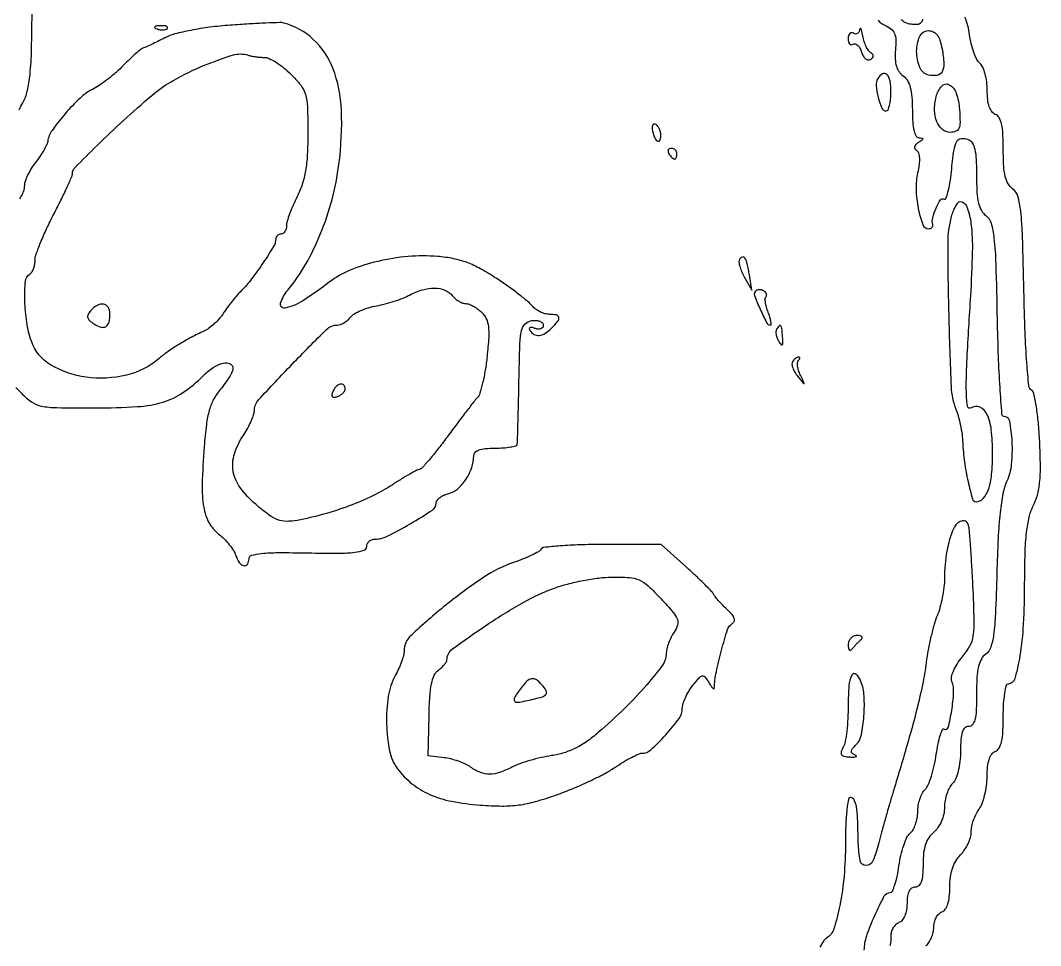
# Model space of a CAD drawing. Extents: x 166 to 1835, y 45 to 1905.
# Drawn here: x 1409.3 to 1600, y 237.1 to 409.9 of the extents above; entities that cross this region are included whole.
import ezdxf

# ---------------------------------------------------------------- set-up
doc = ezdxf.new("R2010")
doc.units = 0

msp = doc.modelspace()

# ---------------------------------------------------------------- linework, layer by layer
for points in [[(1409.052448, 393.231991, -0.020477), (1409.698198, 394.5, 0.071545), (1410.556184, 396.717797, 0.032031), (1411.062509, 399.811122, 0.019057), (1411.34154, 404.448657, 0.004511), (1411.442037, 412.2, 0.004716), (1411.403966, 419.135553, 0.01492), (1411.196148, 423.775444, 0.016927), (1410.850574, 426.949457, 0.162174), (1410.25, 428.15, -0.060144), (1409.771279, 428.760177, -0.039059), (1409.367188, 429.561562, -0.038968), (1409.09143, 430.419294, -0.058357)], [(1577.90787, 410.136633, -0.159433), (1577.568783, 409.432543, -0.189051), (1576.917394, 409.132158, -0.049909), (1575.75, 409.180449, -0.073412), (1574.682004, 409.49641, -0.115814), (1573.933295, 410.08327, -0.098362)], [(1578.5, 237, 0.074303), (1579.074547, 237.642348, 0.044556), (1579.559375, 238.546182, 0.04355), (1579.889413, 239.554739, 0.057365), (1580, 240.515456, -0.06112), (1580.11179, 241.426555, -0.060287), (1580.440625, 242.288127, -0.065763), (1580.926113, 242.973417, -0.114669), (1581.5, 243.361626, 0.148946), (1582.15053, 243.868725, 0.074685), (1582.621285, 244.809735, 0.053428), (1582.909008, 246.172929, 0.02532), (1583, 247.968615, -0.032672), (1583.123882, 249.862424, -0.047422), (1583.498054, 251.494131, -0.053414), (1584.124004, 252.870172, -0.063023), (1585, 254, 0.0498), (1585.76553, 254.93536, 0.037967), (1586.4125, 256.090731, 0.038933), (1586.855496, 257.279395, 0.069841), (1587, 258.30887, -0.051731), (1587.106378, 259.334296, -0.031481), (1587.431283, 260.509717, -0.031318), (1587.905801, 261.647127, -0.047462), (1588.468197, 262.55887, 0.072931), (1589.035017, 263.591619, 0.028666), (1589.514453, 265.146803, 0.02763), (1589.847946, 266.914416, 0.030899), (1589.968197, 268.643011, -0.024481), (1590.072857, 270.489249, -0.052127), (1590.37026, 271.886368, -0.073046), (1590.846558, 272.848366, -0.150835), (1591.5, 273.361626, 0.174509), (1592.204954, 273.969944, 0.072643), (1592.663967, 275.159447, 0.043026), (1592.925222, 277.051007, 0.012813), (1593, 279.968615, -0.01485), (1593.068689, 282.280821, -0.024333), (1593.279943, 284.228281, -0.021312), (1593.578615, 285.706777, -0.344999), (1593.952996, 286, 0.335738), (1595.217342, 286.956831, 0.028696), (1596.152065, 291.181043, 0.026893), (1596.790177, 297.143319, 0.013089), (1596.994423, 304.79966, -0.007241), (1597.078369, 310.404667, -0.0206), (1597.354007, 314.299479, -0.029518), (1597.842331, 317.129534, -0.06192), (1598.614141, 319.220724, 0.055309), (1599.377913, 321.209083, 0.039451), (1599.7991, 323.558676, 0.027345), (1599.936273, 326.685808, 0.009234), (1599.802602, 331.245571, 0.011021), (1599.560619, 334.705988, 0.016183), (1599.182775, 337.732054, 0.011505), (1598.737968, 340.182108, 0.205836), (1598.290314, 340.824507, -0.232196), (1597.785612, 341.632564, -0.006107), (1597.395143, 345.96985, -0.010175), (1597.068856, 351.66575, -0.004286), (1596.851853, 359.331218, 0.002674), (1596.597254, 369.481789, 0.019783), (1596.258917, 374.308337, 0.042258), (1595.720095, 377.050693, 0.166816), (1594.75, 378.44146, -0.106388), (1593.909615, 379.384937, -0.070308), (1593.375524, 380.740568, -0.044822), (1593.084286, 382.730341, -0.013938), (1593, 385.753254, 0.012808), (1592.92523, 388.671647, 0.04302), (1592.663986, 390.563568, 0.072639), (1592.204981, 391.753246, 0.174526), (1591.5, 392.361626, -0.147326), (1590.854443, 392.861567, -0.074263), (1590.382747, 393.787781, -0.054021), (1590.092464, 395.118045, -0.026734), (1590, 396.84617, 0.031944), (1589.898969, 398.425951, 0.034371), (1589.597469, 399.940931, 0.036669), (1589.157572, 401.190598, 0.117106), (1588.629682, 401.892374, -0.104243), (1588.063811, 402.606135, -0.028763), (1587.49641, 403.929344, -0.027737), (1587.012509, 405.538467, -0.025838), (1586.696012, 407.229732, 0.029957), (1586.364976, 408.921546, 0.031514), (1585.838036, 410.53249, 0.033224)], [(1408.42764, 341.303102, -0.016247), (1409.470292, 340.25, 0.055926), (1411.333139, 338.645133, 0.101301), (1413.180899, 337.869369, 0.045205), (1416.054952, 337.565809, 0.00412), (1423.260761, 337.51794, 0.014875), (1431.135501, 337.764846, 0.056978), (1435.959073, 338.617316, 0.078243), (1439.648558, 340.376493, 0.04611), (1443.413594, 343.504504, -0.048762), (1445.321539, 345.072636, -0.086883), (1447.174317, 345.893759, -0.17271), (1448.445499, 345.768521, -0.290412), (1449, 344.894356, -0.116315), (1448.859192, 344.297256, -0.020371), (1448.297564, 343.278697, -0.021134), (1447.52423, 342.115947, -0.017585), (1446.608727, 340.946846, 0.053292), (1445.388452, 339.136198, 0.053216), (1444.577748, 337.107692, 0.037415), (1444.031267, 334.399072, 0.011914), (1443.618322, 330.30249, 0.011529), (1443.237406, 323.200076, 0.048628), (1443.52122, 318.948401, 0.084401), (1444.499326, 316.113524, 0.101254), (1446.319429, 313.963377, -0.031117), (1447.346307, 313.046752, -0.026388), (1448.313125, 311.960059, -0.027233), (1449.088995, 310.872973, -0.064611), (1449.508279, 309.973915, 0.074015), (1450.150055, 308.662433, 0.180044), (1451.018218, 308.053497, 0.3257), (1451.709279, 308.324983, 0.14264), (1452, 309.323324, -0.333773), (1452.492936, 309.979489, -0.045364), (1454.288446, 310.327676, -0.024977), (1457.41832, 310.487231, -0.005018), (1463, 310.436749, 0.004763), (1468.737242, 310.381939, 0.026654), (1471.80454, 310.545486, 0.05459), (1473.499421, 310.916738, 0.322006), (1474, 311.613425, -0.107327), (1474.11488, 312.142443, -0.099533), (1474.440472, 312.592694, -0.095794), (1474.927037, 312.894564, -0.091325), (1475.499478, 313, 0.115387), (1477.850266, 313.549819, 0.01764), (1482.111652, 315.849081, 0.012926), (1486.278588, 318.437908, 0.249312), (1486.985592, 319.730948, -0.161832), (1487.163449, 320.245852, -0.066211), (1487.693286, 320.775371, -0.056072), (1488.464957, 321.238816, -0.045759), (1489.374531, 321.557865, 0.11977), (1491.037712, 322.432864, 0.065959), (1492.555593, 324.17627, 0.063185), (1493.633368, 326.360253, 0.083248), (1494, 328.547053, -0.187271), (1494.254133, 329.201773, -0.121054), (1494.938256, 329.659191, -0.066518), (1496.143723, 329.923165, -0.020687), (1498, 330, 0.017602), (1499.542184, 330.054309, 0.027337), (1500.862628, 330.220312, 0.025779), (1501.866342, 330.456668, 0.287235), (1502.128097, 330.75, 0.034719), (1502.184515, 331.3137, 0.000558), (1502.27799, 334.510938, 0.001462), (1502.37169, 338.230195, 0.000969), (1502.458491, 342.5, -0.003497), (1502.633066, 349.37611, -0.043571), (1502.943711, 351.964027, -0.145347), (1503.61539, 353.207608, -0.161551), (1504.830394, 353.819551, -0.05167), (1505.660807, 353.855269, -0.079146), (1506.362678, 353.699625, -0.108108), (1506.830084, 353.38561, -0.193318), (1507, 352.962562, -0.151313), (1506.875612, 352.560945, -0.154174), (1506.546776, 352.303534, -0.115654), (1506.045118, 352.239001, -0.066111), (1505.448062, 352.381557, 0.036408), (1504.868281, 352.556862, 0.155351), (1504.512472, 352.525685, 0.32948), (1504.393111, 352.325929, 0.1144), (1504.507079, 351.988546, 0.127558), (1505.271369, 351.257051, 0.155633), (1506.236894, 351.060381, 0.11574), (1507.361623, 351.456087, 0.054215), (1508.571429, 352.428571, 0.025976), (1509.717794, 353.700667, 0.216903), (1509.907939, 354.432119, 0.313775), (1509.466474, 354.877524, 0.045469), (1508.122445, 355, -0.069883), (1507.308635, 355.114301, -0.044592), (1506.415634, 355.45882, -0.044068), (1505.582929, 355.964111, -0.061222), (1504.948593, 356.561942, 0.047372), (1504.127317, 357.379941, 0.008485), (1502.432878, 358.727219, 0.009095), (1500.385413, 360.240842, 0.008104), (1498.204788, 361.739734, 0.020523), (1495.289021, 363.507203, 0.036911), (1492.748146, 364.672872, 0.03975), (1490.197495, 365.397702, 0.028678), (1487.267482, 365.81084, 0.042043), (1481.749037, 365.803676, 0.036766), (1476.049427, 364.890694, 0.03836), (1470.88203, 363.241047, 0.067535), (1467, 361.015444, -0.021141), (1461.985577, 357.487185, -0.095894), (1458.681966, 356.168931, -0.567766), (1457.892623, 357.057188, -0.098079), (1459.253642, 359.537955, 0.044392), (1462.58112, 364.313103, 0.033334), (1465.387104, 370.074374, 0.032015), (1467.512491, 376.433002, 0.03218), (1468.804295, 383, 0.041446), (1469.28293, 393.165852, 0.084213), (1467.668159, 400.978148, 0.112446), (1464.01533, 406.365816, 0.123176), (1458.5, 409.421389, 0.072684), (1457.787737, 409.50416, 0.002853), (1455.15, 409.411462, 0.005008), (1452.020757, 409.252207, 0.003511), (1448.5, 409.012828, 0.013141), (1444.67897, 408.624857, 0.015841), (1441.116246, 408.053021, 0.016711), (1438.131507, 407.372256, 0.055789), (1436.260478, 406.648432, -0.004446), (1434.964338, 405.987269, -0.005557), (1433.749175, 405.397745, -0.004538), (1432.720969, 404.924322, -0.042269), (1432.260478, 404.762499, 0.107547), (1431.820759, 404.540397, 0.009042), (1430.84214, 403.715994, 0.011693), (1429.704499, 402.674001, 0.008771), (1428.5, 401.476535, -0.020183), (1427.148952, 400.193326, -0.015231), (1425.568375, 398.89192, -0.015465), (1424.005803, 397.758727, -0.034073), (1422.732767, 397.015572, 0.073797), (1420.413811, 395.403067, 0.026296), (1417.617887, 392.480673, 0.024417), (1415.193481, 389.368956, 0.117366), (1414.367298, 387.296806, -0.077691), (1414.166054, 386.648075, -0.017872), (1413.623467, 385.634755, -0.018049), (1412.906432, 384.499762, -0.016747), (1412.092132, 383.389997, 0.028401), (1411.291423, 382.2437, 0.027335), (1410.614564, 380.999657, 0.028416), (1410.141759, 379.838931, 0.082687), (1410, 378.987586, -0.07188), (1409.890414, 378.229244, -0.0446), (1409.559375, 377.39112, -0.043851), (1409.074084, 376.604814, -0.059437)], [(1569.623233, 409.935424, 0.105009), (1570.825501, 409.041251, -0.05873), (1571.998372, 408.326096, -0.124747), (1572.643952, 407.49032, -0.097185), (1572.903705, 406.304994, -0.026985), (1572.842557, 404.393955, 0.031112), (1572.80215, 402.692086, 0.06192), (1573.019447, 401.363735, 0.07779), (1573.50444, 400.336468, 0.085976), (1574.267056, 399.546675, -0.101707), (1575.069797, 398.661691, -0.06756), (1575.604074, 397.394741, -0.047432), (1575.90745, 395.620664, -0.018646), (1576, 393.139757, 0.015727), (1576.071732, 390.859714, 0.043775), (1576.311545, 389.277198, 0.071707), (1576.700577, 388.306169, 0.264502), (1577.25, 387.984687, -0.036027), (1577.796387, 387.938533, -0.404034), (1577.915908, 387.780177, -0.207783), (1577.774143, 387.53886, -0.016284), (1577.143237, 387.109687, 0.054286), (1576.645246, 386.712512, 0.139427), (1576.421624, 386.314611, 0.195551), (1576.477695, 385.946803, 0.120506), (1576.789128, 385.630326, -0.187628), (1577.154779, 385.145603, -0.056868), (1577.305768, 384.220116, -0.043724), (1577.256642, 382.970239, -0.023791), (1576.990095, 381.456082, 0.063288), (1576.695228, 378.375218, 0.040835), (1577.098653, 374.807992, 0.038225), (1577.939613, 371.777057, 0.315849), (1579.047004, 371, 0.080604), (1579.396059, 371.056639, 0.115621), (1579.661858, 371.220312, 0.134132), (1579.8023, 371.464486, 0.1291), (1579.801875, 371.75, -0.128268), (1579.797837, 373.042794, -0.041743), (1580.431553, 374.860505, -0.041764), (1581.275018, 376.39578, -0.40479), (1581.934757, 376.540323, 0.468392), (1582.274927, 376.654001, 0.02749), (1582.66239, 377.834137, 0.025807), (1583.024029, 379.52532, 0.014055), (1583.301373, 381.631082, -0.008207), (1583.790751, 385.715089, -0.086933), (1584.299064, 387.306855, -0.257862), (1585.11955, 387.848567, -0.111766), (1586.456872, 387.654923, -0.169651), (1587.192061, 387.032522, -0.077118), (1587.663497, 385.846186, -0.043983), (1587.926253, 383.931963, -0.012126), (1588, 380.891627, 0.013389), (1588.083186, 377.785618, 0.04432), (1588.372705, 375.762403, 0.07042), (1588.906109, 374.392541, 0.10735), (1589.75, 373.441572, -0.167666), (1590.721523, 372.043961, -0.041851), (1591.258787, 369.2736, -0.01956), (1591.595189, 364.390749, -0.002619), (1591.847133, 354.081329, 0.004361), (1592.040736, 347.148228, 0.007253), (1592.339514, 341.31139, 0.002103), (1592.688579, 336.322469, 0.392685), (1593.03586, 336, -0.361878), (1594.141871, 335.078895, -0.032503), (1594.595145, 331.220657, -0.037069), (1594.500994, 326.969209, -0.082901), (1593.667426, 323.856689, 0.060945), (1592.947859, 321.573908, 0.018716), (1592.420628, 317.993131, 0.014612), (1592.0343, 313.146366, 0.006237), (1591.788178, 306.646207, -0.003946), (1591.53522, 299.04478, -0.023749), (1591.18534, 295.108279, -0.047575), (1590.640223, 292.792842, -0.154494), (1589.718297, 291.535964, 0.110019), (1588.89551, 290.598359, 0.068315), (1588.371126, 289.224793, 0.043488), (1588.083379, 287.202684, 0.013609), (1588, 284.139757, -0.010253), (1587.936086, 281.02323, -0.049692), (1587.688923, 279.273293, -0.112059), (1587.224975, 278.343435, -0.224881), (1586.5, 278, 0.190334), (1585.801458, 277.724093, 0.126012), (1585.332031, 276.988095, 0.063103), (1585.071978, 275.643277, 0.016246), (1585, 273.428571, -0.026409), (1584.896674, 271.473695, -0.034162), (1584.585938, 269.704985, -0.038564), (1584.110662, 268.267422, -0.09756), (1583.5, 267.357143, 0.076754), (1582.924618, 266.571612, 0.038287), (1582.440625, 265.434625, 0.036858), (1582.110552, 264.153863, 0.044666), (1582, 262.918784, -0.055271), (1581.857432, 261.633, -0.04635), (1581.434139, 260.327271, -0.047397), (1580.792425, 259.154988, -0.066881), (1580, 258.267972, 0.07022), (1579.086399, 257.231534, 0.065101), (1578.466963, 255.956567, 0.05322), (1578.113306, 254.344049, 0.027397), (1578, 252.277759, -0.018117), (1577.925814, 250.231062, -0.066295), (1577.662337, 248.96296, -0.127766), (1577.191913, 248.262506, -0.183321), (1576.5, 248, 0.152856), (1575.849556, 247.796394, 0.126816), (1575.373706, 247.244769, 0.082094), (1575.088453, 246.308306, 0.032976), (1575, 244.968615, -0.042163), (1574.894423, 243.71884, -0.056447), (1574.578824, 242.626775, -0.067387), (1574.098439, 241.804388, -0.136118), (1573.5, 241.361626, 0.09438), (1572.92651, 241.006369, 0.066826), (1572.440625, 240.423059, 0.064712), (1572.112122, 239.710223, 0.075792), (1572, 238.974799, -0.046466), (1571.816287, 237.002216, -0.074377)], [(1567.021962, 236.25, -0.079869), (1567.471305, 238.880929, -0.023535), (1568.977211, 242.699675, -0.016333), (1570.759784, 246.340054, -0.277508), (1571.85727, 247, 0.294384), (1572.266952, 247.264094, 0.026612), (1572.731749, 248.453972, 0.027849), (1573.163065, 250.052759, 0.017788), (1573.493081, 251.949691, -0.022644), (1573.857547, 253.930553, -0.025577), (1574.388958, 255.789907, -0.026027), (1574.997104, 257.305607, -0.111575), (1575.586919, 258.072136, 0.091715), (1576.129082, 258.722183, 0.042772), (1576.584907, 259.724693, 0.040454), (1576.895563, 260.890654, 0.044911), (1577, 262.051016, -0.043187), (1577.101732, 263.226638, -0.03646), (1577.405318, 264.438162, -0.037999), (1577.850384, 265.50757, -0.078928), (1578.379807, 266.23695, 0.096897), (1578.958812, 267.097594, 0.022649), (1579.564081, 268.736755, 0.022519), (1580.098972, 270.720269, 0.020426), (1580.473775, 272.809321, -0.015101), (1580.80352, 274.766931, -0.027593), (1581.207608, 276.334756, -0.030456), (1581.624408, 277.414762, -0.451127), (1581.969066, 277.519118, 0.506409), (1582.705657, 277.8167, 0.022483), (1583.357359, 280.961078, 0.026347), (1583.720859, 284.354058, 0.105502), (1583.397789, 286.405762, -0.141354), (1583.327053, 287.230487, -0.050578), (1583.675143, 288.370452, -0.043388), (1584.352032, 289.657563, -0.032169), (1585.306129, 290.951967, 0.048181), (1586.735448, 293.026835, 0.089159), (1587.394753, 294.957443, 0.044719), (1587.569049, 297.771541, 0.004956), (1587.327674, 304.216736, 0.002968), (1587.112733, 308.247071, 0.00415), (1586.869349, 311.846479, 0.002529), (1586.624308, 314.869856, 0.053966), (1586.451609, 315.75, 0.422613), (1585.196319, 316.386884, 0.208821), (1583.736838, 315.049147, 0.06167), (1582.442048, 310.772483, 0.042357), (1582.005577, 305.717881, -0.029027), (1581.905205, 304.033299, -0.018485), (1581.602905, 302.092456, -0.018565), (1581.163568, 300.204261, -0.032523), (1580.642609, 298.687069, 0.029345), (1580.072774, 297.061218, 0.011863), (1579.480421, 294.786105, 0.011691), (1578.957009, 292.301185, 0.014552), (1578.592347, 289.969187, -0.019983), (1577.895508, 285.809391, -0.011236), (1576.735589, 280.819755, -0.008215), (1574.971981, 274.380005, -0.003166), (1572.321405, 265.5, 0.003467), (1571.659039, 263.276035, 0.002314), (1570.929927, 260.720312, 0.002329), (1570.245864, 258.23526, 0.004569), (1569.728733, 256.25, -0.03698), (1568.614089, 252.882054, -0.303118), (1567.334705, 252.027971, -0.359392), (1566.259472, 252.915462, -0.041911), (1565.90146, 256.25, 0.004264), (1565.755605, 260.848306, 0.030886), (1565.530453, 263.04826, 0.075458), (1565.149053, 264.221243, 0.222965), (1564.5, 264.73234, 0.424464), (1564.072942, 264.455864, 0.018798), (1563.769538, 262.524624, 0.020286), (1563.558773, 259.816519, 0.008998), (1563.490273, 256.23234, -0.020872), (1563.227554, 250.105182, -0.027801), (1562.449148, 244.588612, -0.027492), (1561.333539, 240.232928, -0.179779), (1559.970192, 238.481578, 0.107318), (1559.48133, 238.01001, 0.013298), (1558.687206, 236.751742, 0.015198)]]:
    msp.add_lwpolyline(points, format="xyb")
for points in [[(1434.8125, 408.316886, 0.051402), (1435.359369, 408.160852, 0.05415), (1435.916927, 408.123424, 0.060344), (1436.402231, 408.202593, 0.126455), (1436.729167, 408.395833, 0.296942), (1436.77538, 408.614691, 0.208169), (1436.592839, 408.799335, 0.077125), (1436.112848, 408.910055, 0.028489), (1435.416667, 408.921053, 0.018894), (1434.670344, 408.862007, 0.168741), (1434.37858, 408.720685, 0.470617), (1434.395823, 408.538436, 0.054073)], [(1566.136182, 408.190983, -0.08581), (1566.00842, 407.737923, -0.1456), (1565.746253, 407.448037, -0.162904), (1565.391458, 407.36742, -0.113998), (1565, 407.5, 0.146489), (1564.620597, 407.602013, 0.191582), (1564.29375, 407.461189, 0.134005), (1564.072951, 407.074636, 0.063222), (1564, 406.5, 0.057871), (1564.067188, 405.921443, 0.124432), (1564.272601, 405.52574, 0.190856), (1564.57635, 405.37251, 0.162306), (1564.928004, 405.455504, -0.210564), (1565.332237, 405.511855, -0.118141), (1565.772579, 405.264534, -0.080874), (1566.185556, 404.735113, -0.048471), (1566.5, 404, 0.054516), (1566.822578, 403.270334, 0.088784), (1567.258783, 402.754849, 0.125), (1567.73387, 402.529618, 0.189098), (1568.178759, 402.610479, 0.064291), (1568.570975, 402.928936, 0.186525), (1568.702047, 403.246361, 0.192821), (1568.583892, 403.562007, 0.069037), (1568.207578, 403.875, -0.109424), (1567.788715, 404.284354, -0.034779), (1567.360641, 405.050781, -0.032825), (1566.988973, 405.997181, -0.031217), (1566.736997, 407, 0.012513), (1566.548487, 407.889755, 0.058419), (1566.368847, 408.381101, 0.510858), (1566.236798, 408.402274, 0.17205)], [(1581.553805, 404.564885, -0.030895), (1581.890194, 401.858839, -0.137446), (1581.557581, 400.30802, -0.237813), (1580.603184, 399.627548, -0.102409), (1578.999004, 399.710511, -0.238474), (1577.383921, 401.138463, -0.093589), (1576.800498, 404.140019, -0.103182), (1577.372566, 406.957928, -0.299739), (1578.954687, 408, -0.106063), (1579.901457, 407.796881, -0.125755), (1580.615, 407.228235, -0.08615), (1581.146031, 406.197821, -0.029643)], [(1454.891949, 403, -0.113336), (1455.765045, 402.799519, -0.028433), (1457.049629, 402.083894, -0.027564), (1458.462069, 401.075043, -0.024697), (1459.810162, 399.881343, -0.033121), (1461.674578, 397.799947, -0.096036), (1462.550898, 396.086531, -0.062058), (1462.917703, 393.774232, -0.008341), (1463, 388.841504, -0.012906), (1462.896321, 384.825538, -0.028932), (1462.563149, 381.794213, -0.036441), (1461.95304, 379.302909, -0.039702), (1461, 377, 0.014391), (1460.234388, 375.38617, 0.015769), (1459.5875, 373.778944, 0.015352), (1459.122005, 372.376198, 0.072554), (1459, 371.539838, -0.063096), (1458.925408, 370.951088, -0.081157), (1458.70625, 370.452327, -0.098297), (1458.38137, 370.118577, -0.151877), (1458, 370, 0.094493), (1457.618292, 369.927213, 0.09676), (1457.29375, 369.719295, 0.098939), (1457.076504, 369.409037, 0.103777), (1457, 369.044409, -0.137939), (1456.640804, 367.767169, -0.01023), (1454.669046, 364.682503, -0.015305), (1452.473232, 361.605576, -0.033755), (1450.574954, 359.432097, 0.018652), (1449.803828, 358.601187, 0.009465), (1448.893619, 357.502542, 0.009388), (1447.995954, 356.33187, 0.013838), (1447.256354, 355.268493, -0.035116), (1446.489581, 354.26036, -0.026068), (1445.5126, 353.257981, -0.026577), (1444.485822, 352.405417, -0.052504), (1443.575236, 351.865865, 0.014202), (1441.184814, 350.68629, 0.014991), (1438.908705, 349.392782, 0.015936), (1436.882979, 348.06955, 0.025658), (1435.256886, 346.802823, -0.119946), (1429.108329, 343.645792, -0.092423), (1421.552241, 343.257952, -0.10101), (1414.917312, 345.563062, -0.178286), (1411.306442, 350.008081, -0.044788), (1410.449542, 353.512108, -0.03146), (1410.094828, 357.559102, -0.026349), (1410.197031, 361.187482, -0.238466), (1411, 362.5, 0.111322), (1411.383552, 362.875886, 0.05028), (1411.70625, 363.506024, 0.04634), (1411.925922, 364.269389, 0.04693), (1412, 365.056886, -0.084526), (1412.191376, 366.180847, -0.011781), (1413.028125, 368.398051, -0.013198), (1414.159886, 370.99619, -0.010853), (1415.5, 373.708422, 0.005217), (1416.84091, 376.346964, 0.00744), (1417.971875, 378.719215, 0.004451), (1418.872422, 380.729884, 0.103414), (1419, 381.340117, -0.197264), (1419.432178, 382.392921, -0.003863), (1423.646397, 386.595506, -0.009207), (1428.512012, 391.20041, -0.007796), (1433.817832, 395.890437, -0.050315), (1437.964066, 398.77435, -0.027905), (1443.514578, 401.465087, -0.024383), (1448.915808, 403.417369, -0.150874), (1451.831787, 403.413274, 0.027756), (1452.465308, 403.254614, 0.013915), (1453.280072, 403.121399, 0.013772), (1454.132956, 403.030054, 0.019791)], [(1569.528423, 399.045989, 0.162388), (1569.218323, 397.731118, 0.041337), (1569.600553, 395.543587, 0.039588), (1570.302193, 393.526432, 0.297573), (1571.108408, 393, 0.293407), (1571.453379, 393.221503, 0.044973), (1571.738095, 394.028125, 0.03833), (1571.935441, 395.158701, 0.024052), (1572, 396.5, 0.040584), (1571.827904, 398.616768, 0.153264), (1571.237076, 399.790317, 0.341711), (1570.421307, 399.906678, 0.125747)], [(1584.807498, 393.241373, -0.013597), (1584.915075, 390.861914, -0.099238), (1584.711865, 389.744178, -0.20856), (1584.157407, 389.193586, -0.092935), (1583.124886, 389, -0.174121), (1581.630297, 389.536751, -0.125047), (1580.572488, 390.980203, -0.094368), (1580.145513, 393.136999, -0.063376), (1580.445434, 395.638615, -0.115973), (1581.4837, 397.648522, -0.355305), (1582.888166, 397.904493, -0.190607), (1584.204941, 396.314212, -0.060705)], [(1527.392174, 389.533707, 0.051837), (1527.735834, 388.183936, 0.139249), (1528.313936, 387.390403, 0.452265), (1528.781145, 387.477838, 0.134889), (1529, 388.274316, 0.051354), (1528.932366, 388.931087, 0.048156), (1528.732037, 389.575329, 0.051677), (1528.437404, 390.113404, 0.103615), (1528.087785, 390.445746, 0.14181), (1527.760009, 390.537108, 0.231326), (1527.50716, 390.410394, 0.144908), (1527.373802, 390.060103, 0.055477)], [(1530.5, 385, 0.029505), (1530.768994, 384.617226, 0.035638), (1531.066025, 384.29375, 0.038439), (1531.34829, 384.065539, 0.151918), (1531.559017, 384, 0.210953), (1531.727648, 384.07446, 0.081139), (1531.870461, 384.29375, 0.061769), (1531.967655, 384.617151, 0.042167), (1532, 385, 0.105053), (1531.918938, 385.381556, 0.099167), (1531.688914, 385.70625, 0.09642), (1531.345238, 385.923877, 0.093332), (1530.940983, 386, 0.108972), (1530.586039, 385.921712, 0.182303), (1530.3746, 385.70625, 0.161196), (1530.343488, 385.3821, 0.082592)], [(1583.269052, 373.25, 0.069133), (1582.604747, 368.346026, 0.005272), (1582.791416, 354.963369, 0.004604), (1583.247177, 341.444288, 0.08571), (1584.150026, 337.288124, -0.030343), (1584.593362, 335.969078, -0.016117), (1584.988679, 334.290887, -0.015984), (1585.283513, 332.543422, -0.023852), (1585.418887, 331, 0.024681), (1585.735781, 327.45457, 0.021084), (1586.409924, 323.763658, 0.012839), (1587.234903, 320.512393, 0.336008), (1587.911291, 320, 0.213827), (1589.250145, 320.599999, 0.100387), (1590.226397, 322.273579, 0.059589), (1590.819871, 325.072645, 0.022477), (1591, 329.077555, 0.02817), (1590.753191, 333.454768, 0.081492), (1589.930725, 336.366716, 0.180442), (1588.638337, 337.634675, 0.248002), (1587.043805, 337.527073, -0.544607), (1586.295068, 337.883056, -0.030869), (1586.085658, 340.963305, -0.015107), (1586.22486, 346.750077, -0.002202), (1586.914609, 358.493509, 0.009924), (1587.268004, 366.664238, 0.035086), (1587.022622, 371.907324, 0.061521), (1586.258109, 375.034144, 0.31156), (1584.858537, 376, 0.224622), (1584.49257, 375.826856, 0.040747), (1584.053197, 375.192187, 0.036911), (1583.623469, 374.303249, 0.02596)], [(1543.687872, 365.303983, 0.168437), (1543.580554, 364.823694, 0.037771), (1543.740816, 363.987756, 0.035121), (1544.084626, 363.000573, 0.027756), (1544.587647, 361.987451), (1545.999821, 359.5), (1545.543883, 362.372695, 0.01594), (1545.145883, 364.450226, 0.086036), (1544.70747, 365.508329, 0.328394), (1544.21839, 365.699008, 0.190861)], [(1490, 358.5, 0.045898), (1490.572854, 357.926065, 0.040787), (1491.262878, 357.440625, 0.04303), (1491.960994, 357.107225, 0.090127), (1492.551016, 357, -0.092732), (1493.168821, 356.884425, -0.035377), (1493.963956, 356.509512, -0.033533), (1494.79156, 355.969227, -0.035013), (1495.52689, 355.330253, -0.087913), (1496.343204, 354.162342, -0.079168), (1496.746559, 352.741686, -0.045923), (1496.80226, 350.667992, -0.01044), (1496.500612, 347.161117, -0.014224), (1496.149715, 344.580208, -0.017563), (1495.670558, 342.200555, -0.016088), (1495.140445, 340.25484, -0.111023), (1494.652293, 339.400898, 0.019199), (1493.971867, 338.596433, 0.002219), (1492.523589, 336.727363, 0.002669), (1490.822105, 334.486612, 0.002175), (1489.023755, 332.070033, -0.007213), (1487.255896, 329.743738, -0.01102), (1485.649842, 327.783072, -0.005779), (1484.254941, 326.192327, -0.212971), (1483.823887, 326, 0.122736), (1483.363983, 325.885379, 0.006728), (1482.049664, 325.164019, 0.010112), (1480.50011, 324.244337, 0.007194), (1478.800132, 323.154108, -0.034488), (1475.173285, 321.098231, -0.022434), (1470.739093, 319.213661, -0.021496), (1465.890147, 317.638823, -0.022546), (1461, 316.514633, -0.044713), (1458.944984, 316.32605, -0.093154), (1457.369638, 316.618622, -0.068707), (1455.719428, 317.534318, -0.016135), (1453.25, 319.515205, -0.057158), (1450.347982, 322.641074, -0.116146), (1449.040921, 325.708319, -0.122376), (1449.272942, 328.926823, -0.067464), (1451, 332.5, 0.020521), (1451.76118, 333.758628, 0.021341), (1452.40597, 335.059375, 0.021625), (1452.864653, 336.227079, 0.081365), (1452.996276, 337, -0.186682), (1453.809796, 339.0642, -0.006002), (1460.068152, 345.694647, -0.005803), (1466.497789, 352.192164, -0.197261), (1468.465742, 353, 0.0898), (1469.047791, 353.105386, 0.043081), (1469.735594, 353.432852, 0.040855), (1470.414826, 353.909728, 0.046104), (1470.978038, 354.473538, -0.08659), (1471.696924, 355.085617, -0.03005), (1472.913776, 355.707554, -0.028793), (1474.363655, 356.244766, -0.029721), (1475.850483, 356.605223, 0.019452), (1477.430584, 356.95412, 0.014056), (1479.162329, 357.460221, 0.014234), (1480.783112, 358.035208, 0.02976), (1482, 358.591647, -0.05003), (1484.423833, 359.583459, -0.075112), (1486.683263, 359.898374, -0.091743), (1488.590505, 359.522807, -0.125825)], [(1546.679363, 359.346029, 0.292841), (1546.498596, 358.520811, 0.016068), (1547.544182, 355.949682, 0.01627), (1548.753648, 353.451685, 0.278738), (1549.500929, 353, 0.434924), (1549.625457, 353.13359, 0.030044), (1549.550712, 353.704171, 0.027811), (1549.356562, 354.477628, 0.015446), (1549.039093, 355.397177, -0.023601), (1548.726795, 356.351932, -0.032239), (1548.543078, 357.237848, -0.033565), (1548.490567, 357.956721, -0.200423), (1548.630375, 358.297042, 0.16406), (1548.747746, 358.533837, 0.12838), (1548.713077, 358.820368, 0.097581), (1548.523309, 359.116222, 0.063172), (1548.206011, 359.372678, 0.071374), (1547.806751, 359.546716, 0.071626), (1547.37515, 359.601191, 0.077737), (1546.978234, 359.531989, 0.114907)], [(1422.367014, 355.629433, 0.066357), (1421.912124, 354.944788, 0.180693), (1421.857004, 354.374759, 0.148335), (1422.193368, 353.833032, 0.040615), (1423.009203, 353.226326, 0.064454), (1424.349962, 352.612209, 0.222648), (1425.27223, 352.739697, 0.199402), (1425.831738, 353.554646, 0.052048), (1426, 355.166667, 0.139072), (1425.66509, 356.347471, 0.226603), (1424.806394, 356.900751, 0.166507), (1423.599515, 356.651967, 0.079807)], [(1550.625, 352.202254, 0.128639), (1550.499519, 351.79328, 0.054383), (1550.538159, 351.21595, 0.048904), (1550.717855, 350.574698, 0.045688), (1551.021716, 349.964862, 0.026786), (1551.461214, 349.332182, 0.466464), (1551.681573, 349.323985, 0.194081), (1551.802304, 349.653032, 0.010863), (1551.742929, 350.762608, 0.00828), (1551.595767, 352.362138, 0.138873), (1551.398282, 352.850493, 0.470282), (1551.112545, 352.859452, 0.042372)], [(1553.59105, 346.147322, 0.174026), (1553.493696, 345.688255, 0.053026), (1553.666288, 344.98778, 0.045952), (1554.043009, 344.186273, 0.036321), (1554.587199, 343.397322, 0.000931), (1555.640186, 342.090637, 0.338292), (1555.753765, 342.063056, 0.423142), (1555.789398, 342.15888, 0.001033), (1555.09035, 343.618517, -0.033549), (1554.746283, 344.475882, -0.043581), (1554.555485, 345.300218, -0.049995), (1554.527919, 345.981568, -0.183501), (1554.70185, 346.368517, 0.047252), (1554.902663, 346.61135, 0.140617), (1554.969338, 346.814502, 0.260429), (1554.901997, 346.946478, 0.148437), (1554.725684, 347, 0.111338), (1554.454882, 346.938942, 0.050277), (1554.14173, 346.749526, 0.046336), (1553.837663, 346.473517, 0.046922)], [(1467.657916, 340.550928, 0.051615), (1467.492937, 339.938818, 0.240886), (1467.601855, 339.601855, 0.240886), (1467.938818, 339.492937, 0.051615), (1468.550928, 339.657916, 0.049969), (1469.105207, 339.93687, 0.054875), (1469.574335, 340.312957, 0.062056), (1469.894643, 340.72444, 0.135188), (1470, 341.106989, 0.205169), (1469.709745, 341.78457, 0.253867), (1469.056571, 341.961217, 0.148358), (1468.240725, 341.485745, 0.095829)], [(1506.557851, 311.093605, -0.128335), (1506.101289, 310.657969, -0.014639), (1504.825502, 309.997997, -0.016917), (1503.230726, 309.296711, -0.013016), (1501.447134, 308.636687, 0.064999), (1495.917635, 305.909412, 0.023078), (1488.80051, 300.674566, 0.01686), (1482.284737, 295.028146, 0.207701), (1480.993839, 292.085955, -0.06623), (1480.883006, 291.276939, -0.019663), (1480.504048, 290.084624, -0.019354), (1479.968118, 288.764947, -0.019761), (1479.335116, 287.5, 0.088803), (1478.034982, 283.658687, 0.043461), (1477.711875, 278.483205, 0.043456), (1478.275081, 273.447307, 0.111018), (1479.76151, 270.113074, 0.063295), (1482.459167, 267.313805, 0.065881), (1485.737087, 265.322595, 0.055701), (1489.882122, 264.026617, 0.029581), (1495.22062, 263.314577, 0.016034), (1499.331298, 263.144357, 0.035939), (1502.447828, 263.339481, 0.035617), (1505.521326, 263.980387, 0.015485), (1509.5, 265.245012, 0.013852), (1512.465074, 266.382867, 0.011167), (1515.586304, 267.763486, 0.011328), (1518.412413, 269.168775, 0.028257), (1520.389547, 270.355543, -0.012801), (1521.964112, 271.368126, -0.015956), (1523.478548, 272.223191, -0.01426), (1524.777293, 272.856271, -0.106663), (1525.44338, 273, 0.18714), (1527.131245, 273.65466, 0.024406), (1529.899767, 276.442091, 0.025505), (1532.382431, 279.498451, 0.159121), (1533, 281.389878, -0.076919), (1533.132977, 282.249161, -0.029783), (1533.566018, 283.376934, -0.028627), (1534.189403, 284.564449, -0.031478), (1534.926869, 285.634158, -0.011976), (1536.132266, 287.09326, -0.160971), (1536.720265, 287.443468, -0.284893), (1537.225817, 287.266277, -0.037916), (1537.89646, 286.291887, 0.015085), (1538.299715, 285.64464, 0.037852), (1538.641815, 285.206586, 0.104226), (1538.862536, 285.047538, 0.526337), (1538.969591, 285.11351, -0.037666), (1539.3586, 288.213857, -0.016441), (1540.31664, 292.251037, -0.010042), (1541.460627, 296.141959, -0.179693), (1542.248307, 297.153462, 0.140987), (1542.676903, 297.625601, 0.196703), (1542.715516, 298.188267, 0.100998), (1542.301255, 298.909709, 0.024559), (1541.338636, 299.89914, -0.01091), (1540.495607, 300.719618, -0.012505), (1539.727688, 301.540417, -0.011676), (1539.112648, 302.265063, -0.067268), (1538.852035, 302.693895, 0.089423), (1538.525296, 303.181762, 0.004808), (1537.214661, 304.511644, 0.007393), (1535.609017, 306.063255, 0.005314), (1533.772343, 307.75), (1529.044686, 312), (1518.08136, 312, 0.007727), (1513.839065, 311.934433, 0.011897), (1510.173957, 311.733746, 0.006368), (1507.134632, 311.455695, 0.232365)], [(1529.028273, 301.847774, -0.009813), (1531.302742, 299.310583, -0.085221), (1532.080811, 298.016077, -0.174202), (1532.109054, 296.939205, -0.073203), (1531.450081, 295.625268, 0.038708), (1530.894048, 294.684135, 0.028465), (1530.422828, 293.567556, 0.029012), (1530.09705, 292.453208, 0.055345), (1529.989335, 291.527494, -0.158361), (1529.311101, 289.476559, -0.020202), (1526.373836, 285.798531, -0.021258), (1522.303591, 281.488507, -0.013999), (1517.282648, 276.87164, -0.026808), (1515.12328, 275.189167, -0.03744), (1513.016332, 273.944886, -0.039883), (1510.858472, 273.085808, -0.037595), (1508.548652, 272.559567, 0.018638), (1506.60197, 272.193006, 0.014633), (1504.52238, 271.656112, 0.014874), (1502.616069, 271.041966, 0.034866), (1501.24466, 270.444087, -0.035035), (1498.87231, 269.41079, -0.084419), (1496.991831, 269.08354, -0.096932), (1495.271933, 269.413241, -0.05715), (1493.426381, 270.413905, 0.044634), (1492.441202, 270.980343, 0.023554), (1491.133022, 271.511203, 0.023243), (1489.732469, 271.932075, 0.033049), (1488.453875, 272.163905), (1485.5, 272.5), (1485.647476, 279.938449, -0.010657), (1485.797819, 283.591081, -0.03453), (1486.115759, 285.995238, -0.054372), (1486.625567, 287.591415, -0.131153), (1487.397476, 288.548691, 0.027325), (1488.01089, 289.05086, 0.032464), (1488.529259, 289.590551, 0.034293), (1488.896575, 290.092452, 0.141744), (1489, 290.44995, -0.238352), (1490.033581, 292.494957, -0.011565), (1496.454944, 296.999458, -0.019369), (1503.36346, 301.233781, -0.04062), (1509.086155, 303.857862, -0.024429), (1511.546366, 304.618597, -0.0155), (1514.474839, 305.273597, -0.015566), (1517.396922, 305.738924, -0.02763), (1519.828192, 305.913162, -0.020468), (1523.071711, 305.833245, -0.087855), (1524.941351, 305.374077, -0.083675), (1526.584621, 304.290286, -0.01758)], [(1564.015313, 293.25, 0.037587), (1564.068396, 292.618706, 0.159858), (1564.239691, 292.28649, 0.327207), (1564.485745, 292.250498, 0.111066), (1564.776946, 292.5, -0.017789), (1565.128314, 292.937434, -0.011028), (1565.569889, 293.426562, -0.01106), (1566.02775, 293.890763, -0.019542), (1566.4283, 294.25, 0.129577), (1566.631514, 294.533999, 0.297449), (1566.577897, 294.779688, 0.152297), (1566.247958, 294.949546, 0.043317), (1565.666667, 295, 0.102919), (1565.027441, 294.867015, 0.101386), (1564.490372, 294.489797, 0.098893), (1564.13542, 293.922707, 0.092982)], [(1503.278145, 285.75, 0.012454), (1501.84871, 283.803432, 0.150846), (1501.569856, 282.930078, 0.417395), (1501.955921, 282.540757, 0.053921), (1503.24862, 282.682171, 0.006315), (1506.436346, 283.426296, 0.101736), (1507.428141, 283.89896, 0.341809), (1507.594215, 284.511957, 0.074783), (1506.990179, 285.511833, 0.045853), (1505.932424, 286.571772, 0.158998), (1505.044058, 286.92601, 0.182367), (1504.195507, 286.666591, 0.063842)], [(1564, 281.934259, -0.013852), (1563.932145, 279.485358, -0.015666), (1563.728474, 277.142977, -0.01501), (1563.434689, 275.173547, -0.078485), (1563.075656, 274.141364, 0.044644), (1562.697275, 273.25179, 0.231932), (1562.771092, 272.738627, 0.200235), (1563.238286, 272.434614, 0.033338), (1564.325656, 272.309025, 0.015664), (1565.099587, 272.295857, 0.091792), (1565.496722, 272.375279, 0.542849), (1565.523915, 272.512477, 0.101306), (1565.258929, 272.682277, -0.091957), (1564.752173, 272.993911, -0.245329), (1564.609143, 273.379867, -0.138879), (1564.827519, 273.89315, -0.026795), (1565.508929, 274.651786, 0.147568), (1566.463065, 276.43041, 0.031101), (1566.950653, 279.962551, 0.033366), (1566.981542, 283.689315, 0.07715), (1566.393011, 286.418213, 0.112637), (1565.503115, 287.745185, 0.494297), (1564.711136, 287.615411, 0.103635), (1564.144249, 285.671101, 0.019294)]]:
    msp.add_lwpolyline(points, format="xyb", close=True)

doc.saveas('drawing.dxf')
